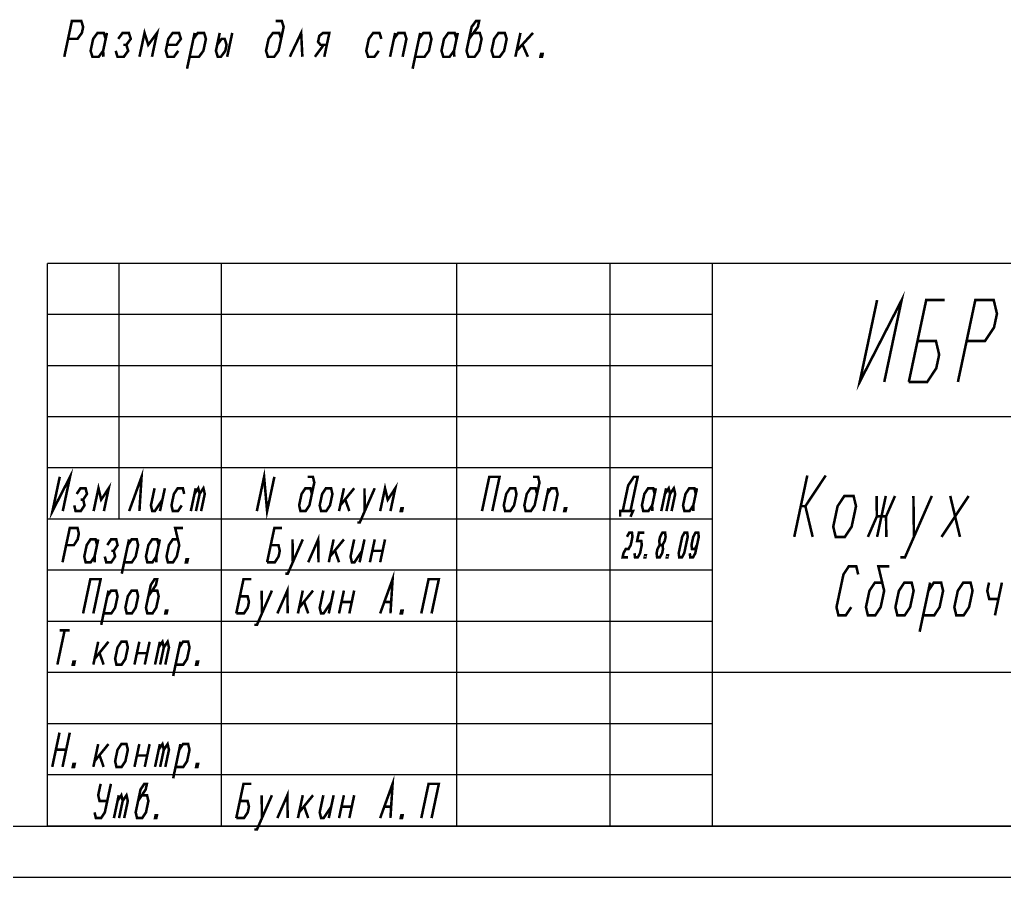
# Model space of a CAD drawing. Header units: millimetres. Extents: x 0 to 841, y 0 to 594.
# Drawn here: x 647.3 to 743.5, y 0 to 83.8 of the extents above; entities that cross this region are included whole.
import ezdxf

# ---------------------------------------------------------------- set-up
doc = ezdxf.new("R2010")
doc.units = ezdxf.units.MM
doc.header["$LTSCALE"] = 46.255
doc.layers.get('0').update_dxf_attribs({"linetype": 'CONTINUOUS'})

msp = doc.modelspace()

# ---------------------------------------------------------------- linework, layer by layer
at = {"color": 7, "linetype": 'CONTINUOUS'}
for p, q in [((835, 60), (650, 60)), ((650, 5), (650, 60)), ((657, 35), (657, 60)), ((667, 5), (667, 60)), ((690, 5), (690, 60)), ((705, 5), (705, 60)), ((715, 5), (715, 60)), ((715, 55), (650, 55)), ((715, 50), (650, 50)), ((835, 45), (650, 45)), ((715, 40), (650, 40)), ((715, 35), (650, 35)), ((715, 30), (650, 30)), ((715, 25), (650, 25)), ((835, 20), (650, 20)), ((715, 15), (650, 15)), ((715, 10), (650, 10)), ((20, 5), (835, 5)), ((835, 5), (650, 5)), ((0, 0), (841, 0))]:
    msp.add_line(p, q, dxfattribs=at)
at = {"color": 2, "linetype": 'CONTINUOUS', "const_width": 0.25}
for points in [[(651.63805, 80.185167), (652.3819839, 83.6851674), (653.3007498, 83.6851674), (653.4829733, 83.101834), (653.3590099, 82.5185006), (652.9287571, 81.9351672), (652.0099913, 81.9351672)], [(672.8350074, 81.9351672), (672.6527326, 82.5185006), (672.0402563, 82.5185006), (671.6100035, 81.9351672), (671.3620255, 80.7685004), (671.5443004, 80.185167), (672.1567767, 80.185167), (672.5870295, 80.7685004), (673.0829854, 83.101834), (672.9007619, 83.6851674), (672.2882343, 83.6851674)], [(691.2100156, 81.9351672), (692.0705212, 83.101834), (692.1944846, 83.6851674), (691.8882464, 83.6851674), (691.4579936, 83.101834), (690.9620377, 80.7685004), (691.1443125, 80.185167), (691.7567888, 80.185167), (692.1870416, 80.7685004), (692.4350196, 81.9351672), (692.2527448, 82.5185006), (691.6402684, 82.5185006)], [(658.9880225, 80.185167), (659.4840298, 82.5185006), (659.8485281, 81.3518338), (660.7089824, 82.5185006), (660.2130265, 80.185167)], [(673.6880188, 80.185167), (674.7965024, 82.5185006), (674.9130228, 80.185167)], [(655.6850032, 81.9351672), (655.5027797, 82.5185006), (654.8902521, 82.5185006), (654.4599993, 81.9351672), (654.2120213, 80.7685004), (654.3942961, 80.185167), (655.0067725, 80.185167), (655.4370253, 80.7685004)], [(655.8090179, 82.5185006), (655.4370253, 80.7685004), (655.466181, 80.185167)], [(656.6620292, 80.7685004), (656.8443041, 80.185167), (657.4567804, 80.185167), (657.8870332, 80.7685004), (657.7047584, 81.3518338), (658.1350112, 81.9351672), (657.9527363, 82.5185006), (657.34026, 82.5185006), (656.9100072, 81.9351672)], [(661.6860084, 81.3518338), (662.6047742, 81.3518338), (663.035027, 81.9351672), (662.8527522, 82.5185006), (662.2402759, 82.5185006), (661.8100231, 81.9351672), (661.5620451, 80.7685004), (661.7442686, 80.185167), (662.3567963, 80.185167), (662.7870491, 80.7685004)], [(663.6400604, 79.0185003), (664.3839943, 82.5185006)], [(663.8880384, 80.185167), (664.8068042, 80.185167), (665.237057, 80.7685004), (665.485035, 81.9351672), (665.3027601, 82.5185006), (664.6902325, 82.5185006), (664.260031, 81.9351672)], [(666.8340023, 82.5185006), (666.4620096, 80.7685004), (666.6442845, 80.185167), (666.9505226, 80.185167), (667.3807755, 80.7685004), (667.5047901, 81.3518338), (667.3225153, 81.9351672), (667.0162771, 81.9351672), (666.5860243, 81.3518338)], [(668.0590062, 82.5185006), (667.5630503, 80.185167)], [(677.0567925, 80.185167), (677.5527485, 82.5185006), (676.9402722, 82.5185006), (676.5720267, 82.2268275), (676.448012, 81.6434941), (676.6922942, 81.3518338), (677.3047705, 81.3518338)], [(682.6350392, 81.9351672), (682.4527643, 82.5185006), (681.8402367, 82.5185006), (681.4100352, 81.9351672), (681.1620573, 80.7685004), (681.3442808, 80.185167), (681.9568084, 80.185167), (682.3870099, 80.7685004)], [(683.4880505, 80.185167), (683.9840065, 82.5185006)], [(683.8599918, 81.9351672), (684.2902446, 82.5185006), (684.9027723, 82.5185006), (685.0849958, 81.9351672), (684.7130545, 80.185167)], [(685.6900805, 79.0185003), (686.4340144, 82.5185006)], [(685.9380585, 80.185167), (686.8567729, 80.185167), (687.2870258, 80.7685004), (687.5350037, 81.9351672), (687.3527802, 82.5185006), (686.7402526, 82.5185006), (686.3099998, 81.9351672)], [(689.9850117, 81.9351672), (689.8027368, 82.5185006), (689.1902605, 82.5185006), (688.7600077, 81.9351672), (688.5120297, 80.7685004), (688.6943046, 80.185167), (689.3067809, 80.185167), (689.7370337, 80.7685004)], [(690.1090263, 82.5185006), (689.7370337, 80.7685004), (689.7661895, 80.185167)], [(693.4120456, 80.7685004), (693.5942691, 80.185167), (694.2067968, 80.185167), (694.6370496, 80.7685004), (694.8850275, 81.9351672), (694.7027527, 82.5185006), (694.0902764, 82.5185006), (693.6600236, 81.9351672), (693.4120456, 80.7685004)], [(696.2339948, 82.5185006), (695.7380389, 80.185167)], [(695.8620535, 80.7685004), (697.4589988, 82.5185006)], [(657.3985202, 81.3518338), (657.7047584, 81.3518338)], [(676.1380267, 80.185167), (676.9985323, 81.3518338)], [(696.4453741, 81.3518338), (696.9630428, 80.185167)], [(698.3411659, 80.185167), (698.1880468, 80.185167), (698.2500541, 80.4768273), (698.4031732, 80.4768273), (698.3411659, 80.185167)], [(731.100436, 56.4106324), (729.4000084, 48.4106353), (733.500448, 56.4106324), (731.8000203, 48.4106353)], [(734.199981, 48.4106353), (735.90046, 56.4106324), (737.7004689, 56.4106324)], [(739.0000049, 48.4106353), (740.7004326, 56.4106324), (742.5004415, 56.4106324), (742.8170485, 55.0773081), (742.5336524, 53.743971), (741.650202, 52.4106339), (739.8502444, 52.4106339)], [(734.199981, 48.4106353), (735.9999899, 48.4106353), (736.883389, 49.7439724), (737.1668364, 51.0773096), (736.8502294, 52.4106339), (735.0502205, 52.4106339)], [(651.1970692, 39.1375824), (650.4850115, 35.7875764), (652.2020703, 39.1375824), (651.4900127, 35.7875764)], [(657.9799929, 35.7875764), (659.1945767, 39.1375824), (658.984994, 35.7875764)], [(670.4599935, 35.7875764), (671.1720511, 39.1375824), (671.4649946, 35.7875764), (672.1770522, 39.1375824)], [(654.5050162, 35.7875764), (654.9797213, 38.0209116), (655.2448436, 36.9042472), (655.9847224, 38.0209116), (655.5100173, 35.7875764)], [(675.8410281, 37.4625826), (675.7084412, 38.0209116), (675.2059663, 38.0209116), (674.8360269, 37.4625826), (674.5986744, 36.3459118), (674.7312612, 35.7875764), (675.2337361, 35.7875764), (675.6036755, 36.3459118), (676.0783806, 38.579247), (675.9457938, 39.1375824), (675.4433188, 39.1375824)], [(682.5200074, 35.7875764), (682.9947125, 38.0209116), (683.2598348, 36.9042472), (683.9997136, 38.0209116), (683.5250085, 35.7875764)], [(692.4750061, 35.7875764), (693.1870637, 39.1375824), (694.1920649, 39.1375824), (693.4800073, 35.7875764)], [(697.8560407, 37.4625826), (697.7234539, 38.0209116), (697.2209789, 38.0209116), (696.8510396, 37.4625826), (696.613687, 36.3459118), (696.7462739, 35.7875764), (697.2487488, 35.7875764), (697.6186882, 36.3459118), (698.0933932, 38.579247), (697.9608064, 39.1375824), (697.4583315, 39.1375824)], [(706.2312386, 35.7875764), (706.7652818, 38.3000793), (707.3201652, 39.1375824), (707.6970856, 39.1375824), (706.9849766, 35.7875764)], [(723.0000107, 33.266758), (724.2753186, 39.2667558)], [(723.6376903, 36.2667537), (724.0876541, 36.2667537), (726.0753276, 39.2667558)], [(652.6136901, 36.3459118), (652.7462256, 35.7875764), (653.2487519, 35.7875764), (653.6186913, 36.3459118), (653.4861044, 36.9042472), (653.8560438, 37.4625826), (653.723457, 38.0209116), (653.2209821, 38.0209116), (652.8510427, 37.4625826)], [(660.4647003, 38.0209116), (660.1086714, 36.3459118), (660.2412583, 35.7875764), (660.4925214, 35.7875764), (661.2323489, 36.9042472)], [(661.4697014, 38.0209116), (660.9949963, 35.7875764)], [(663.3610275, 37.4625826), (663.2284406, 38.0209116), (662.7259657, 38.0209116), (662.3560263, 37.4625826), (662.1186738, 36.3459118), (662.2512606, 35.7875764), (662.7537355, 35.7875764), (663.1236749, 36.3459118)], [(664.0099998, 35.7875764), (664.4847049, 38.0209116)], [(664.3660286, 37.4625826), (664.735968, 38.0209116), (664.8685549, 37.4625826), (664.5124747, 35.7875764)], [(664.8685549, 37.4625826), (665.2384429, 38.0209116), (665.3710298, 37.4625826), (665.015001, 35.7875764)], [(676.6086767, 36.3459118), (676.7412635, 35.7875764), (677.2437385, 35.7875764), (677.6136779, 36.3459118), (677.8510304, 37.4625826), (677.7184435, 38.0209116), (677.2159686, 38.0209116), (676.8460292, 37.4625826), (676.6086767, 36.3459118)], [(678.9747078, 38.0209116), (678.5000027, 35.7875764)], [(678.618679, 36.3459118), (679.979709, 38.0209116)], [(680.2726525, 34.670912), (680.5239156, 34.670912), (681.9897113, 38.0209116)], [(680.9847101, 38.0209116), (681.01248, 35.7875764)], [(694.6036847, 36.3459118), (694.7362715, 35.7875764), (695.2387465, 35.7875764), (695.6086859, 36.3459118), (695.8460384, 37.4625826), (695.7134515, 38.0209116), (695.2109766, 38.0209116), (694.8410372, 37.4625826), (694.6036847, 36.3459118)], [(698.5050131, 35.7875764), (698.9797181, 38.0209116)], [(698.8610419, 37.4625826), (699.2309813, 38.0209116), (699.7334562, 38.0209116), (699.866043, 37.4625826), (699.5100142, 35.7875764)], [(709.3510078, 37.4625826), (709.2184722, 38.0209116), (708.715946, 38.0209116), (708.3460066, 37.4625826), (708.1086541, 36.3459118), (708.2412409, 35.7875764), (708.7437672, 35.7875764), (709.1136552, 36.3459118)], [(709.469684, 38.0209116), (709.1136552, 36.3459118), (709.1206362, 35.7875764)], [(709.9999801, 35.7875764), (710.4746852, 38.0209116)], [(710.3560089, 37.4625826), (710.7259483, 38.0209116), (710.8585352, 37.4625826), (710.5025063, 35.7875764)], [(710.8585352, 37.4625826), (711.2284745, 38.0209116), (711.3610101, 37.4625826), (711.0049813, 35.7875764)], [(713.3710124, 37.4625826), (713.2384769, 38.0209116), (712.7359506, 38.0209116), (712.3660112, 37.4625826), (712.1286587, 36.3459118), (712.2612455, 35.7875764), (712.7637718, 35.7875764), (713.1336599, 36.3459118)], [(713.4896887, 38.0209116), (713.1336599, 36.3459118), (713.1406408, 35.7875764)], [(653.2348413, 36.9042472), (653.4861044, 36.9042472)], [(679.1142243, 36.9042472), (679.5050039, 35.7875764)], [(726.8125372, 34.2667544), (727.0499924, 33.266758), (727.9500225, 33.266758), (728.6125461, 34.2667544), (729.0376659, 36.2667537), (728.8002107, 37.2667565), (727.9002319, 37.2667565), (727.2376569, 36.2667537), (726.8125372, 34.2667544)], [(730.1999952, 33.266758), (731.0751301, 35.2667572), (731.0502347, 37.2667565)], [(731.9502136, 37.2667565), (731.1000254, 33.266758)], [(732.8502437, 37.2667565), (731.9751089, 35.2667572), (732.0000042, 33.266758)], [(733.3748934, 31.2667523), (733.8249085, 31.2667523), (736.4502103, 37.2667565)], [(734.6502014, 37.2667565), (734.699992, 33.266758)], [(737.3999798, 33.266758), (740.0502283, 37.2667565)], [(738.2502193, 37.2667565), (739.1999888, 33.266758)], [(684.6556156, 35.7875764), (684.5300097, 35.7875764), (684.5893478, 36.0667441), (684.7149537, 36.0667441), (684.6556156, 35.7875764)], [(700.6406213, 35.7875764), (700.5150154, 35.7875764), (700.5743535, 36.0667441), (700.6999594, 36.0667441), (700.6406213, 35.7875764)], [(705.9869564, 35.2292474), (705.9799755, 35.7875764), (707.2362397, 35.7875764), (706.9919576, 35.2292474)], [(724.8000197, 33.266758), (724.0876541, 36.2667537)], [(731.0751301, 35.2667572), (731.9751089, 35.2667572)], [(651.4650147, 30.7875814), (652.1770723, 34.137581), (652.9308104, 34.137581), (653.0633972, 33.5792456), (652.9447209, 33.0209102), (652.5747816, 32.4625812), (651.8210435, 32.4625812)], [(662.7434694, 33.0209102), (662.2409432, 33.0209102), (661.8710551, 32.4625812), (661.6337026, 31.3459104), (661.7662381, 30.7875814), (662.2687643, 30.7875814), (662.6386524, 31.3459104), (662.8760563, 32.4625812), (662.4782957, 34.137581), (663.2320851, 34.137581)], [(671.4649946, 30.7875814), (672.1770522, 34.137581), (672.9307903, 34.137581)], [(706.6451169, 33.2731935), (706.8651198, 33.6731934), (707.1351185, 33.6731934), (707.1851145, 33.2731935), (707.0150563, 32.4731938), (706.7950535, 32.073194), (706.5250547, 32.073194), (706.3050006, 31.6731941), (706.2199972, 31.2731943), (706.7599948, 31.2731943)], [(707.3850471, 31.6731941), (707.4349917, 31.2731943), (707.7049905, 31.2731943), (707.9250446, 31.6731941), (708.0950515, 32.4731938), (708.0451068, 32.8731937), (707.6401086, 32.8731937), (707.8101155, 33.6731934), (708.350113, 33.6731934)], [(710.1200423, 32.4731938), (710.3400964, 32.8731937), (710.4250999, 33.2731935), (710.3751552, 33.6731934), (710.1051564, 33.6731934), (709.8851023, 33.2731935), (709.8000989, 32.8731937), (709.8500435, 32.4731938)], [(711.7550235, 31.2731943), (711.7050275, 31.6731941), (712.0450925, 33.2731935), (712.2651467, 33.6731934), (712.5351454, 33.6731934), (712.5850901, 33.2731935), (712.2450251, 31.6731941), (712.0250223, 31.2731943), (711.7550235, 31.2731943)], [(712.7850226, 31.6731941), (712.8350186, 31.2731943), (713.1050174, 31.2731943), (713.3250202, 31.6731941), (713.6651365, 33.2731935), (713.6151406, 33.6731934), (713.3451418, 33.6731934), (713.1250876, 33.2731935), (712.9550808, 32.4731938), (713.0050255, 32.073194), (713.2750242, 32.073194), (713.4950784, 32.4731938)], [(654.836047, 32.4625812), (654.7034601, 33.0209102), (654.2009852, 33.0209102), (653.8310458, 32.4625812), (653.5936933, 31.3459104), (653.7262288, 30.7875814), (654.2287551, 30.7875814), (654.5986945, 31.3459104)], [(654.9547233, 33.0209102), (654.5986945, 31.3459104), (654.6056241, 30.7875814)], [(655.6036956, 31.3459104), (655.7362311, 30.7875814), (656.2387574, 30.7875814), (656.6086968, 31.3459104), (656.4761099, 31.9042458), (656.8460493, 32.4625812), (656.7134625, 33.0209102), (656.2109362, 33.0209102), (655.8410482, 32.4625812)], [(657.2576691, 29.6709106), (657.9697267, 33.0209102)], [(657.4950217, 30.7875814), (658.2487597, 30.7875814), (658.6186991, 31.3459104), (658.8560516, 32.4625812), (658.7234648, 33.0209102), (658.2209385, 33.0209102), (657.8510505, 32.4625812)], [(660.866054, 32.4625812), (660.7334671, 33.0209102), (660.2309409, 33.0209102), (659.8610528, 32.4625812), (659.6237003, 31.3459104), (659.7562358, 30.7875814), (660.258762, 30.7875814), (660.6287014, 31.3459104)], [(660.9847302, 33.0209102), (660.6287014, 31.3459104), (660.635631, 30.7875814)], [(673.2376444, 29.6709106), (673.4889075, 29.6709106), (674.9547032, 33.0209102)], [(673.949702, 33.0209102), (673.9775232, 30.7875814)], [(675.4849993, 30.7875814), (676.4622306, 33.0209102), (676.4900004, 30.7875814)], [(677.9697067, 33.0209102), (677.4950016, 30.7875814)], [(677.6136779, 31.3459104), (678.9747078, 33.0209102)], [(679.979709, 33.0209102), (679.6236802, 31.3459104), (679.756267, 30.7875814), (680.0074788, 30.7875814), (680.7473576, 31.9042458)], [(680.9847101, 33.0209102), (680.5100051, 30.7875814)], [(681.5150062, 30.7875814), (681.9897113, 33.0209102)], [(682.9947125, 33.0209102), (682.5200074, 30.7875814)], [(656.2248468, 31.9042458), (656.4761099, 31.9042458)], [(671.4649946, 30.7875814), (672.2187327, 30.7875814), (672.5886721, 31.3459104), (672.7073483, 31.9042458), (672.5747615, 32.4625812), (671.8210234, 32.4625812)], [(678.1092231, 31.9042458), (678.5000027, 30.7875814)], [(681.7523588, 31.9042458), (682.7573599, 31.9042458)], [(709.5949819, 31.2731943), (709.8649807, 31.2731943), (710.0850349, 31.6731941), (710.1700383, 32.073194), (710.1200423, 32.4731938), (709.8500435, 32.4731938), (709.6300407, 32.073194), (709.5450373, 31.6731941), (709.5949819, 31.2731943)], [(663.6506345, 30.7875814), (663.5249773, 30.7875814), (663.5843154, 31.0667491), (663.7099727, 31.0667491), (663.6506345, 30.7875814)], [(708.4474871, 31.2731943), (708.3799874, 31.2731943), (708.4224891, 31.473191), (708.4899888, 31.473191), (708.4474871, 31.2731943)], [(710.6074774, 31.2731943), (710.5399777, 31.2731943), (710.5825307, 31.473191), (710.6500304, 31.473191), (710.6074774, 31.2731943)], [(682.5200074, 25.78758), (683.7345399, 29.1375796), (683.5250085, 25.78758)], [(729.2502258, 29.5992018), (729.0602513, 30.3992015), (728.3402888, 30.3992015), (727.8102494, 29.5992018), (727.1300681, 26.399203), (727.3199911, 25.5992033), (728.040005, 25.5992033), (728.5700444, 26.399203)], [(731.6001904, 28.7992021), (730.8801766, 28.7992021), (730.3501371, 27.9992024), (730.0100208, 26.399203), (730.1999952, 25.5992033), (730.9200091, 25.5992033), (731.4500485, 26.399203), (731.7901135, 27.9992024), (731.2202929, 30.3992015), (732.300288, 30.3992015)], [(653.475017, 25.78758), (654.1870746, 29.1375796), (655.1920758, 29.1375796), (654.4800182, 25.78758)], [(659.8610528, 27.4625798), (660.6008802, 28.5792442), (660.7195565, 29.1375796), (660.4682934, 29.1375796), (660.0984053, 28.5792442), (659.6237003, 26.3459154), (659.7562358, 25.78758), (660.258762, 25.78758), (660.6287014, 26.3459154), (660.866054, 27.4625798), (660.7334671, 28.0209152), (660.2309409, 28.0209152)], [(668.4499911, 25.78758), (669.1620488, 29.1375796), (669.9158381, 29.1375796)], [(686.540012, 25.78758), (687.2520696, 29.1375796), (688.2570708, 29.1375796), (687.5450132, 25.78758)], [(732.8900249, 26.399203), (733.0799993, 25.5992033), (733.8000132, 25.5992033), (734.3300526, 26.399203), (734.6701176, 27.9992024), (734.4801945, 28.7992021), (733.7601807, 28.7992021), (733.2301412, 27.9992024), (732.8900249, 26.399203)], [(735.2599058, 23.9992039), (736.2802035, 28.7992021)], [(735.6000222, 25.5992033), (736.6800173, 25.5992033), (737.2100567, 26.399203), (737.5501217, 27.9992024), (737.3601986, 28.7992021), (736.6401848, 28.7992021), (736.1101453, 27.9992024)], [(738.6500331, 26.399203), (738.8400075, 25.5992033), (739.5600214, 25.5992033), (740.0900608, 26.399203), (740.4301258, 27.9992024), (740.2402027, 28.7992021), (739.5201888, 28.7992021), (738.9901494, 27.9992024), (738.6500331, 26.399203)], [(742.0401603, 28.7992021), (741.8701535, 27.9992024), (742.0600766, 27.1992027), (742.9601068, 27.1992027)], [(743.3001718, 28.7992021), (742.6199904, 25.5992033)], [(655.2476668, 24.6709156), (655.9597244, 28.0209152)], [(655.4850193, 25.78758), (656.2387574, 25.78758), (656.6086968, 26.3459154), (656.8460493, 27.4625798), (656.7134625, 28.0209152), (656.2109362, 28.0209152), (655.8410482, 27.4625798)], [(657.6136979, 26.3459154), (657.7462335, 25.78758), (658.2487597, 25.78758), (658.6186991, 26.3459154), (658.8560516, 27.4625798), (658.7234648, 28.0209152), (658.2209385, 28.0209152), (657.8510505, 27.4625798), (657.6136979, 26.3459154)], [(670.2226409, 24.6709156), (670.4739041, 24.6709156), (671.9396997, 28.0209152)], [(670.9346985, 28.0209152), (670.9625197, 25.78758)], [(672.4699958, 25.78758), (673.4472271, 28.0209152), (673.4749969, 25.78758)], [(674.9547032, 28.0209152), (674.4799981, 25.78758)], [(674.5986744, 26.3459154), (675.9597043, 28.0209152)], [(676.9647055, 28.0209152), (676.6086767, 26.3459154), (676.7412635, 25.78758), (676.9924753, 25.78758), (677.7323541, 26.9042444)], [(677.9697067, 28.0209152), (677.4950016, 25.78758)], [(678.5000027, 25.78758), (678.9747078, 28.0209152)], [(679.979709, 28.0209152), (679.5050039, 25.78758)], [(668.4499911, 25.78758), (669.2037292, 25.78758), (669.5736686, 26.3459154), (669.6923448, 26.9042444), (669.559758, 27.4625798), (668.80602, 27.4625798)], [(675.0942197, 26.9042444), (675.4849993, 25.78758)], [(678.7373553, 26.9042444), (679.7423564, 26.9042444)], [(683.008623, 26.9042444), (683.511098, 26.9042444)], [(661.6406322, 25.78758), (661.514975, 25.78758), (661.5743131, 26.0667477), (661.6999703, 26.0667477), (661.6406322, 25.78758)], [(684.6556156, 25.78758), (684.5300097, 25.78758), (684.5893478, 26.0667477), (684.7149537, 26.0667477), (684.6556156, 25.78758)], [(651.6745461, 24.1375782), (650.9624885, 20.7875786)], [(651.1720712, 24.1375782), (652.1770723, 24.1375782)], [(654.9547233, 23.0209138), (654.4800182, 20.7875786)], [(654.5986945, 21.345914), (655.9597244, 23.0209138)], [(656.6086968, 21.345914), (656.7412323, 20.7875786), (657.2437585, 20.7875786), (657.6136979, 21.345914), (657.8510505, 22.4625784), (657.7184636, 23.0209138), (657.2159374, 23.0209138), (656.8460493, 22.4625784), (656.6086968, 21.345914)], [(658.5000228, 20.7875786), (658.9747279, 23.0209138)], [(659.9797291, 23.0209138), (659.505024, 20.7875786)], [(660.5100251, 20.7875786), (660.9847302, 23.0209138)], [(660.866054, 22.4625784), (661.235942, 23.0209138), (661.3685289, 22.4625784), (661.0125001, 20.7875786)], [(661.3685289, 22.4625784), (661.7384683, 23.0209138), (661.8710551, 22.4625784), (661.514975, 20.7875786)], [(662.2826236, 19.6709143), (662.9947325, 23.0209138)], [(662.5199761, 20.7875786), (663.2737655, 20.7875786), (663.6436536, 21.345914), (663.8810574, 22.4625784), (663.7484706, 23.0209138), (663.2459443, 23.0209138), (662.8760563, 22.4625784)], [(652.5956218, 20.7875786), (652.4700159, 20.7875786), (652.529354, 21.0667463), (652.6549599, 21.0667463), (652.5956218, 20.7875786)], [(655.0942397, 21.904243), (655.4850193, 20.7875786)], [(658.7373754, 21.904243), (659.7423765, 21.904243)], [(664.6556357, 20.7875786), (664.5299785, 20.7875786), (664.5893166, 21.0667463), (664.7149738, 21.0667463), (664.6556357, 20.7875786)], [(650.4600135, 10.7875823), (651.1720712, 14.1375819)], [(652.1770723, 14.1375819), (651.4650147, 10.7875823)], [(650.8160424, 12.4625821), (651.8210435, 12.4625821)], [(654.9547233, 13.020911), (654.4800182, 10.7875823)], [(654.5986945, 11.3459113), (655.9597244, 13.020911)], [(656.6086968, 11.3459113), (656.7412323, 10.7875823), (657.2437585, 10.7875823), (657.6136979, 11.3459113), (657.8510505, 12.4625821), (657.7184636, 13.020911), (657.2159374, 13.020911), (656.8460493, 12.4625821), (656.6086968, 11.3459113)], [(658.5000228, 10.7875823), (658.9747279, 13.020911)], [(659.9797291, 13.020911), (659.505024, 10.7875823)], [(660.5100251, 10.7875823), (660.9847302, 13.020911)], [(660.866054, 12.4625821), (661.235942, 13.020911), (661.3685289, 12.4625821), (661.0125001, 10.7875823)], [(661.3685289, 12.4625821), (661.7384683, 13.020911), (661.8710551, 12.4625821), (661.514975, 10.7875823)], [(662.2826236, 9.6709115), (662.9947325, 13.020911)], [(662.5199761, 10.7875823), (663.2737655, 10.7875823), (663.6436536, 11.3459113), (663.8810574, 12.4625821), (663.7484706, 13.020911), (663.2459443, 13.020911), (662.8760563, 12.4625821)], [(655.0942397, 11.9042467), (655.4850193, 10.7875823)], [(658.7373754, 11.9042467), (659.7423765, 11.9042467)], [(652.5956218, 10.7875823), (652.4700159, 10.7875823), (652.529354, 11.0667436), (652.6549599, 11.0667436), (652.5956218, 10.7875823)], [(664.6556357, 10.7875823), (664.5299785, 10.7875823), (664.5893166, 11.0667436), (664.7149738, 11.0667436), (664.6556357, 10.7875823)], [(682.5200074, 5.7875809), (683.7345399, 9.1375805), (683.5250085, 5.7875809)], [(654.5986945, 6.3459099), (654.73123, 5.7875809), (655.2337562, 5.7875809), (655.6036956, 6.3459099), (656.197077, 9.1375805)], [(655.1920758, 9.1375805), (654.9547233, 8.0209097), (655.0872588, 7.4625807), (655.8410482, 7.4625807)], [(658.8560516, 7.4625807), (659.5958791, 8.5792451), (659.7145554, 9.1375805), (659.4632922, 9.1375805), (659.0934042, 8.5792451), (658.6186991, 6.3459099), (658.7512346, 5.7875809), (659.2537609, 5.7875809), (659.6237003, 6.3459099), (659.8610528, 7.4625807), (659.7284659, 8.0209097), (659.2259397, 8.0209097)], [(668.4499911, 5.7875809), (669.1620488, 9.1375805), (669.9158381, 9.1375805)], [(686.540012, 5.7875809), (687.2520696, 9.1375805), (688.2570708, 9.1375805), (687.5450132, 5.7875809)], [(656.4900205, 5.7875809), (656.9647256, 8.0209097)], [(656.8460493, 7.4625807), (657.2159374, 8.0209097), (657.3485242, 7.4625807), (656.9924954, 5.7875809)], [(657.3485242, 7.4625807), (657.7184636, 8.0209097), (657.8510505, 7.4625807), (657.4950217, 5.7875809)], [(670.2226409, 4.6709101), (670.4739041, 4.6709101), (671.9396997, 8.0209097)], [(670.9346985, 8.0209097), (670.9625197, 5.7875809)], [(672.4699958, 5.7875809), (673.4472271, 8.0209097), (673.4749969, 5.7875809)], [(674.9547032, 8.0209097), (674.4799981, 5.7875809)], [(674.5986744, 6.3459099), (675.9597043, 8.0209097)], [(676.9647055, 8.0209097), (676.6086767, 6.3459099), (676.7412635, 5.7875809), (676.9924753, 5.7875809), (677.7323541, 6.9042453)], [(677.9697067, 8.0209097), (677.4950016, 5.7875809)], [(678.5000027, 5.7875809), (678.9747078, 8.0209097)], [(679.979709, 8.0209097), (679.5050039, 5.7875809)], [(668.4499911, 5.7875809), (669.2037292, 5.7875809), (669.5736686, 6.3459099), (669.6923448, 6.9042453), (669.559758, 7.4625807), (668.80602, 7.4625807)], [(675.0942197, 6.9042453), (675.4849993, 5.7875809)], [(678.7373553, 6.9042453), (679.7423564, 6.9042453)], [(683.008623, 6.9042453), (683.511098, 6.9042453)], [(660.635631, 5.7875809), (660.5100251, 5.7875809), (660.5693633, 6.0667486), (660.6949692, 6.0667486), (660.635631, 5.7875809)], [(684.6556156, 5.7875809), (684.5300097, 5.7875809), (684.5893478, 6.0667486), (684.7149537, 6.0667486), (684.6556156, 5.7875809)]]:
    msp.add_lwpolyline(points, dxfattribs=at)

doc.saveas('drawing.dxf')
